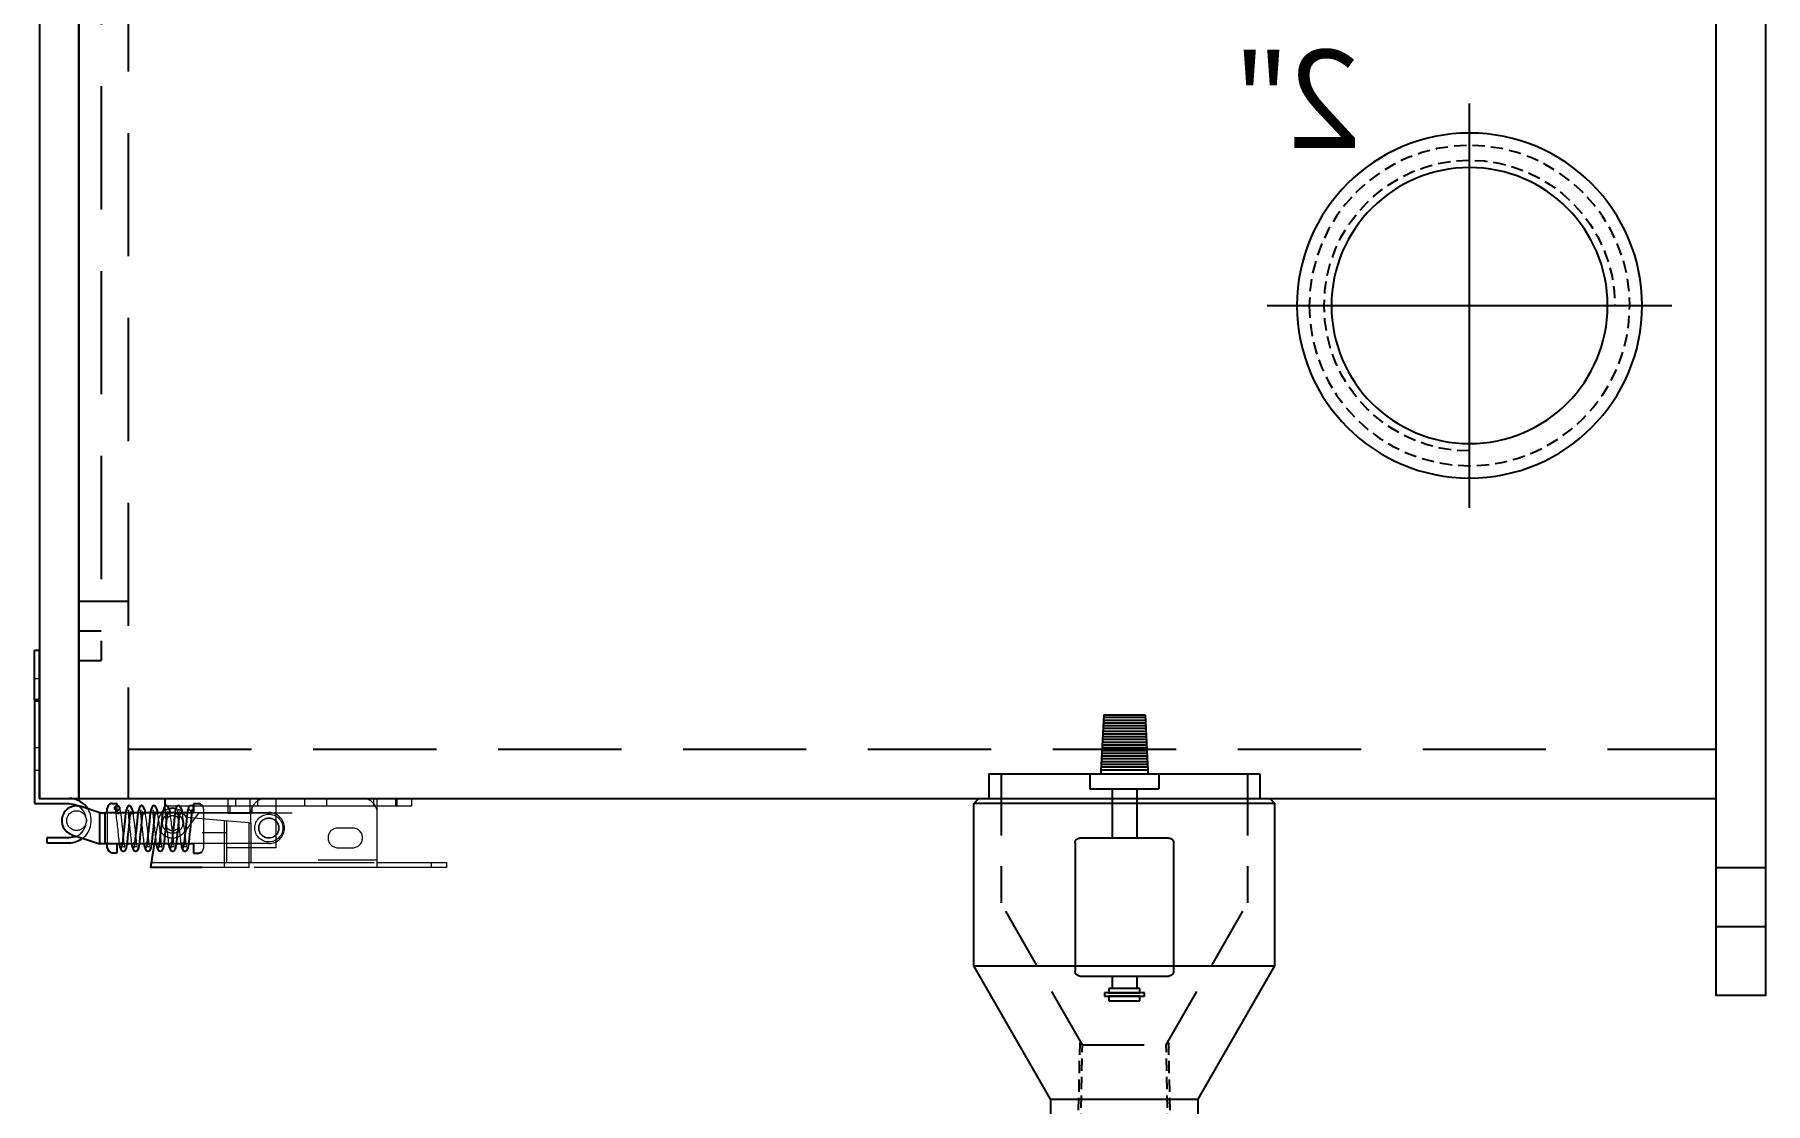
# Model space of a CAD drawing. Extents: x -3080 to 28500, y -1326 to 31609.
# Drawn here: x 2522.64 to 2557.74, y 26433.1 to 26454.78 of the extents above; entities that cross this region are included whole.
import ezdxf

# ---------------------------------------------------------------- set-up
doc = ezdxf.new("R2010")
doc.units = 0
doc.header["$LTSCALE"] = 100
for name, pattern in [('188K-SM-07-F10-MECH-CR PIPE-Y2257103$0$AP8P1-SM-08-F50-001-A(G)-CDS - 複製$0$ACAD_ISO04W100', [30, 24, -3, 0, -3]), ('188K-SM-07-F10-MECH-CR PIPE-Y2257103$0$AP8P1-SM-08-F50-001-A(G)-CDS - 複製$0$HIDDEN', [0.375, 0.25, -0.125]), ('188K-SM-07-F10-MECH-CR PIPE-Y2257103$0$AP8P1-SM-08-F50-001-A(G)-CDS - 複製$0$HIDDEN2', [4.7625, 3.175, -1.5875])]:
    doc.linetypes.add(name, pattern=pattern)
for name, color, linetype in [('0-xref', 8, 'Continuous'), ('188K-SM-07-F10-MECH-CR PIPE-Y2257103$0$AP6B-SM-08-FNN-340-A(13)_Ver1$0$18P2-SM-08-FNN-320-A(5)-20190426-JEN$0$18P2-SM-08-FNN-320-A(5)-20190318-JEN$0$SM-08-FNN-300-A(5)-JEN$0$15P6-SM-08-FNN-320-A(10)-UIS-TCM$0$15P6-SM-08-FNN-00-(@10)170308-MIC$0$0-CDS', 140, 'Continuous'), ('188K-SM-07-F10-MECH-CR PIPE-Y2257103$0$AP8P1-SM-08-F50-001-A(G)-CDS - 複製$0$O-ring', 3, '188K-SM-07-F10-MECH-CR PIPE-Y2257103$0$AP8P1-SM-08-F50-001-A(G)-CDS - 複製$0$HIDDEN'), ('188K-SM-07-F10-MECH-CR PIPE-Y2257103$0$AP8P1-SM-08-F50-001-A(G)-CDS - 複製$0$中心', 2, '188K-SM-07-F10-MECH-CR PIPE-Y2257103$0$AP8P1-SM-08-F50-001-A(G)-CDS - 複製$0$ACAD_ISO04W100'), ('188K-SM-07-F10-MECH-CR PIPE-Y2257103$0$AP8P1-SM-08-F50-001-A(G)-CDS - 複製$0$虛線', 4, '188K-SM-07-F10-MECH-CR PIPE-Y2257103$0$AP8P1-SM-08-F50-001-A(G)-CDS - 複製$0$HIDDEN')]:
    doc.layers.add(name, color=color, linetype=linetype)
doc.layers.add('188K-SM-07-F10-MECH-CR PIPE-Y2257103$0$AP8P1-SM-08-F50-001-A(G)-CDS - 複製$0$HDI', color=4, linetype='188K-SM-07-F10-MECH-CR PIPE-Y2257103$0$AP8P1-SM-08-F50-001-A(G)-CDS - 複製$0$HIDDEN2', lineweight=5)
doc.styles.add('188K-SM-07-F10-MECH-CR PIPE-Y2257103$0$AP8P1-SM-08-F50-001-A(G)-CDS - 複製$0$C1', font='')
doc.styles.get('188K-SM-07-F10-MECH-CR PIPE-Y2257103$0$AP8P1-SM-08-F50-001-A(G)-CDS - 複製$0$C1').set_extended_font_data('PMingLiU')

# ---------------------------------------------------------------- blocks, each defined once
blk = doc.blocks.new('188K-SM-07-F10-MECH-CR PIPE-Y2257103$0$AP8P1-SM-08-F50-001-A(G)-CDS - 複製$0$A$Cba60e008')
at = {"color": 7, "linetype": '188K-SM-07-F10-MECH-CR PIPE-Y2257103$0$AP8P1-SM-08-F50-001-A(G)-CDS - 複製$0$HIDDEN', "lineweight": 18}
for p, q in [((-82.5, 13), (-82.5, 14)), ((-82.5, 14), (-79.5, 14)), ((-79.5, 13), (-82.5, 13)), ((-79.5, 14), (-79.5, 13)), ((-79.5, 14), (-68.5, 14)), ((-68.5, 13), (-79.5, 13)), ((-68.5, 14), (-68.5, 3)), ((-68.5, 14), (-42.5, 14)), ((-42.88, 13), (-68.5, 13)), ((-68.5, 12.5), (-56.5, 12.5)), ((-42.88, 5), (-42.88, 13)), ((-37.88, 13), (-42.88, 13)), ((-42.5, 14), (-42.5, 4.97)), ((-42.5, 14), (-37.5, 14)), ((-33, 13), (-38, 13)), ((-37.88, 4.56), (-37.88, 13)), ((-22.66, 13), (-37.88, 13)), ((-37.5, 14), (-37.5, 4.53)), ((-37.5, 14), (-33, 14)), ((-60.5, 10), (-63.5, 10)), ((-48, 10), (-48, 0)), ((-48, 10), (-38, 10)), ((-46.5, 9.16), (-15.74, 9.16)), ((-33.24, 2.08), (-33.24, 10.08)), ((-30.27, 9.24), (-29.85, 9.24)), ((-29.85, 9.24), (-29.55, 9.24)), ((-29.73, 9.35), (-29.72, 9.3)), ((-29.55, 9.24), (-29.27, 9.24)), ((-27.77, 9.24), (-27.35, 9.24)), ((-27.35, 9.24), (-27.05, 9.24)), ((-27.23, 9.35), (-27.22, 9.3)), ((-27.05, 9.24), (-26.77, 9.24)), ((-25.27, 9.24), (-24.85, 9.24)), ((-24.85, 9.24), (-24.55, 9.24)), ((-24.73, 9.35), (-24.72, 9.3)), ((-24.55, 9.24), (-24.27, 9.24)), ((-24.04, 4.52), (-23.27, 9.24)), ((-22.77, 9.24), (-22.35, 9.24)), ((-22.35, 9.24), (-22.05, 9.24)), ((-22.23, 9.35), (-22.22, 9.3)), ((-22.05, 9.24), (-21.77, 9.24)), ((-20.27, 9.24), (-19.85, 9.24)), ((-19.85, 9.24), (-19.55, 9.24)), ((-19.73, 9.35), (-19.72, 9.3)), ((-19.55, 9.24), (-19.27, 9.24)), ((-17.77, 9.24), (-17.35, 9.24)), ((-17.35, 9.24), (-17.05, 9.24)), ((-17.23, 9.35), (-17.22, 9.3)), ((-17.05, 9.24), (-16.77, 9.24)), ((-15.74, 9.24), (-15.74, 9.16)), ((-13.74, 2.92), (-13.74, 9.24)), ((-13.24, 9.24), (-13.24, 2.92)), ((-63.5, 6), (-60.5, 6)), ((-42.5, 4.97), (-42.88, 5)), ((-42.88, 5), (-42.88, 3)), ((-42.5, 4.97), (-37.5, 4.53)), ((-38, 7), (-33, 7)), ((-37.5, 4.53), (-29.77, 3.85)), ((-32.25, 3), (-29.4, 6.8)), ((-75.5, 1.5), (-75.5, 0)), ((-72.5, 1.5), (-75.5, 1.5)), ((-72.5, 1.5), (-72.5, 0)), ((-68.5, 1.5), (-72.5, 1.5)), ((-72.25, 1.5), (-72.25, 0)), ((-68.5, 3), (-68.5, 0)), ((-43.1, 1.5), (-68.5, 1.5)), ((-67.75, 0), (-67.75, 1.5)), ((-58.25, 1.5), (-58.25, 0)), ((-53.75, 0), (-53.75, 1.5)), ((-51.25, 3), (-42.71, 3)), ((-31.24, 2.84), (-46.5, 2.84)), ((-44.25, 1.5), (-44.25, 0)), ((-43.1, 3), (-43.1, 1.5)), ((-38.65, 1.5), (-43.1, 1.5)), ((-42.71, 3), (-42.71, 0)), ((-38.27, 3), (-42.71, 3)), ((-39.75, 0), (-39.75, 1.5)), ((-38.65, 3), (-38.65, 1.5)), ((-25.5, 1.5), (-38.65, 1.5)), ((-38.27, 3), (-38.27, 0)), ((-38.27, 3), (-32.25, 3)), ((-30.93, 2.92), (-30.67, 2.92)), ((-29.98, 2.84), (-30.92, 2.84)), ((-30.83, 2.68), (-30.66, 2.44)), ((-30.67, 2.92), (-30.37, 2.92)), ((-30.37, 2.92), (-29.97, 2.92)), ((-28.43, 2.92), (-28.17, 2.92)), ((-27.48, 2.84), (-28.42, 2.84)), ((-28.17, 2.92), (-27.87, 2.92)), ((-28.16, 2.44), (-27.99, 2.45)), ((-27.87, 2.92), (-27.47, 2.92)), ((-25.93, 2.92), (-25.67, 2.92)), ((-24.98, 2.84), (-25.92, 2.84)), ((-25.67, 2.92), (-25.37, 2.92)), ((-25.66, 2.44), (-25.49, 2.45)), ((-25.5, 2), (-25.01, 2.65)), ((-25.5, 2), (-25.5, 1.54)), ((-25.37, 2.92), (-24.97, 2.92)), ((-24.87, 2.84), (-24.6, 3.2)), ((-23.43, 2.92), (-23.17, 2.92)), ((-22.48, 2.84), (-23.42, 2.84)), ((-23.17, 2.92), (-22.87, 2.92)), ((-22.87, 2.92), (-22.47, 2.92)), ((-20.93, 2.92), (-20.67, 2.92)), ((-19.98, 2.84), (-20.92, 2.84)), ((-20.67, 2.92), (-20.37, 2.92)), ((-20.66, 2.44), (-20.49, 2.45)), ((-20.37, 2.92), (-19.97, 2.92)), ((-18.43, 2.92), (-18.17, 2.92)), ((-17.48, 2.84), (-18.42, 2.84)), ((-18.17, 2.92), (-17.87, 2.92)), ((-18.16, 2.44), (-17.99, 2.45)), ((-17.87, 2.92), (-17.47, 2.92)), ((-15.87, 1.57), (-15.66, 1.46)), ((-15.74, 2.03), (-15.74, 1.5)), ((-15.74, 1.5), (-15.74, 1.45)), ((1, -5.75), (0, -5.75)), ((0, -10.25), (1, -10.25)), ((1, -19.75), (0, -19.75)), ((1, -20), (0, -20)), ((0, -24.25), (1, -24.25))]:
    blk.add_line(p, q, dxfattribs=at)
at = {"color": 7, "linetype": 'Continuous', "lineweight": 25}
for p, q in [((-33, 14), (-22.5, 14)), ((-31.24, 11.08), (-32.24, 11.08)), ((-31.24, 9.24), (-31.24, 11.08)), ((-23.27, 9.24), (-22.5, 14)), ((-15.74, 11), (-15.74, 9.24)), ((-14.74, 11), (-15.74, 11)), ((-31.24, 9.24), (-30.27, 9.24)), ((-29.27, 9.24), (-27.77, 9.24)), ((-29.06, 10.15), (-29.08, 10)), ((-26.77, 9.24), (-25.27, 9.24)), ((-24.27, 9.24), (-22.77, 9.24)), ((-21.77, 9.24), (-20.27, 9.24)), ((-19.27, 9.24), (-17.77, 9.24)), ((-16.77, 9.24), (-13.24, 9.24)), ((-16.56, 10.15), (-16.58, 10)), ((-13.74, 10), (-13.74, 9.24)), ((-13.24, 2.92), (-13.24, 9.24)), ((-13.24, 9.24), (-12.24, 9.24)), ((-12.24, 9.24), (-12.24, 2.92)), ((-6.55, 7.35), (-12.24, 9.24)), ((-1.5, 9), (-6, 9)), ((-6, 8), (-1.5, 8)), ((-1.5, 8), (-1.5, 9)), ((-33, 0), (-38, 0)), ((-32.24, 1.08), (-31.24, 1.08)), ((-31.24, 1.08), (-31.24, 2.92)), ((-31.24, 2.92), (-30.93, 2.92)), ((-30.92, 2.84), (-31.24, 2.84)), ((-30.9, 2.78), (-30.83, 2.68)), ((-28.42, 2.84), (-29.98, 2.84)), ((-29.97, 2.92), (-28.43, 2.92)), ((-29.08, 2.84), (-28.97, 2.74)), ((-28.4, 2.78), (-28.33, 2.68)), ((-25.92, 2.84), (-27.48, 2.84)), ((-27.47, 2.92), (-25.93, 2.92)), ((-25.9, 2.78), (-25.83, 2.68)), ((-25.5, 1.54), (-25.5, 0)), ((-25.01, 2.65), (-24.87, 2.84)), ((-23.42, 2.84), (-24.98, 2.84)), ((-24.97, 2.92), (-23.43, 2.92)), ((-23.4, 2.78), (-23.33, 2.68)), ((-20.92, 2.84), (-22.48, 2.84)), ((-22.47, 2.92), (-20.93, 2.92)), ((-20.9, 2.78), (-20.83, 2.68)), ((-18.42, 2.84), (-19.98, 2.84)), ((-19.97, 2.92), (-18.43, 2.92)), ((-18.4, 2.78), (-18.33, 2.68)), ((-15.74, 2.84), (-17.48, 2.84)), ((-17.47, 2.92), (-13.24, 2.92)), ((-15.74, 2.84), (-15.74, 2.5)), ((-15.74, 1.45), (-15.74, 1)), ((-14.74, 1), (-15.74, 1)), ((-15.66, 2.44), (-15.55, 2.44)), ((-13.74, 2.92), (-13.74, 2)), ((-12.24, 2.92), (-13.24, 2.92)), ((-12.24, 2.92), (-8.45, 1.65)), ((-12.24, 2.92), (-12.24, 2.92)), ((0, 0), (-6.01, 0)), ((1, 1), (-6, 1)), ((1, -20), (1, 1)), ((0, -20), (1, -20)), ((1, -20), (1, -30)), ((0, -30), (1, -30))]:
    blk.add_line(p, q, dxfattribs=at)
blk.add_line((0, 0), (0, -30))
at = {"color": 7, "linetype": 'Continuous', "lineweight": 25, "flags": 128}
for points in [[(-28.93, 10.16), (-28.97, 10.34), (-29.06, 10.49), (-29.16, 10.59), (-29.26, 10.65), (-29.43, 10.71), (-29.55, 10.71), (-29.84, 10.59), (-30.11, 10.07), (-30.23, 9.52), (-30.34, 8.81), (-30.5, 7.24), (-30.59, 6.4), (-30.67, 5.54), (-30.76, 4.73), (-30.83, 3.99), (-30.9, 3.34), (-30.94, 2.83), (-30.9, 2.78)], [(-26.43, 10.16), (-26.47, 10.34), (-26.56, 10.49), (-26.66, 10.59), (-26.76, 10.65), (-26.93, 10.71), (-27.05, 10.71), (-27.34, 10.59), (-27.61, 10.07), (-27.73, 9.52), (-27.84, 8.81), (-28, 7.24), (-28.09, 6.4), (-28.17, 5.54), (-28.26, 4.73), (-28.33, 3.99), (-28.4, 3.34), (-28.44, 2.83), (-28.4, 2.78)], [(-23.93, 10.16), (-23.97, 10.34), (-24.06, 10.49), (-24.16, 10.59), (-24.26, 10.65), (-24.43, 10.71), (-24.55, 10.71), (-24.84, 10.59), (-25.11, 10.07), (-25.23, 9.52), (-25.34, 8.81), (-25.5, 7.24), (-25.59, 6.4), (-25.67, 5.54), (-25.76, 4.73), (-25.83, 3.99), (-25.9, 3.34), (-25.94, 2.83), (-25.9, 2.78)], [(-21.43, 10.16), (-21.47, 10.34), (-21.56, 10.49), (-21.66, 10.59), (-21.76, 10.65), (-21.93, 10.71), (-22.05, 10.71), (-22.34, 10.59), (-22.61, 10.07), (-22.73, 9.52), (-22.84, 8.81), (-23, 7.24), (-23.09, 6.4), (-23.17, 5.54), (-23.26, 4.73), (-23.33, 3.99), (-23.4, 3.34), (-23.44, 2.83), (-23.4, 2.78)], [(-18.93, 10.16), (-18.97, 10.34), (-19.06, 10.49), (-19.16, 10.59), (-19.26, 10.65), (-19.43, 10.71), (-19.55, 10.71), (-19.84, 10.59), (-20.11, 10.07), (-20.23, 9.52), (-20.34, 8.81), (-20.5, 7.24), (-20.59, 6.4), (-20.67, 5.54), (-20.76, 4.73), (-20.83, 3.99), (-20.9, 3.34), (-20.94, 2.83), (-20.9, 2.78)], [(-16.43, 10.16), (-16.47, 10.34), (-16.56, 10.49), (-16.66, 10.59), (-16.76, 10.65), (-16.93, 10.71), (-17.05, 10.71), (-17.34, 10.59), (-17.61, 10.07), (-17.73, 9.52), (-17.84, 8.81), (-18, 7.24), (-18.09, 6.4), (-18.17, 5.54), (-18.26, 4.73), (-18.33, 3.99), (-18.4, 3.34), (-18.44, 2.83), (-18.4, 2.78)], [(-30.66, 1.46), (-30.43, 1.58), (-30.24, 1.84), (-30.02, 2.62), (-29.87, 3.59), (-29.77, 4.6), (-29.65, 5.78), (-29.57, 6.57), (-29.48, 7.46), (-29.39, 8.34), (-29.29, 9.17), (-29.16, 9.79), (-29.04, 10)], [(-28.16, 1.46), (-27.93, 1.58), (-27.74, 1.84), (-27.52, 2.62), (-27.37, 3.59), (-27.27, 4.6), (-27.15, 5.78), (-27.07, 6.57), (-26.98, 7.46), (-26.89, 8.34), (-26.79, 9.17), (-26.66, 9.79), (-26.54, 10)], [(-25.66, 1.46), (-25.43, 1.58), (-25.24, 1.84), (-25.02, 2.62), (-24.87, 3.59), (-24.77, 4.6), (-24.65, 5.78), (-24.57, 6.57), (-24.48, 7.46), (-24.39, 8.34), (-24.29, 9.17), (-24.16, 9.79), (-24.04, 10)], [(-23.16, 1.46), (-22.93, 1.58), (-22.74, 1.84), (-22.52, 2.62), (-22.37, 3.59), (-22.27, 4.6), (-22.15, 5.78), (-22.07, 6.57), (-21.98, 7.46), (-21.89, 8.34), (-21.79, 9.17), (-21.66, 9.79), (-21.54, 10)], [(-20.66, 1.46), (-20.43, 1.58), (-20.24, 1.84), (-20.02, 2.62), (-19.87, 3.59), (-19.77, 4.6), (-19.65, 5.78), (-19.57, 6.57), (-19.48, 7.46), (-19.39, 8.34), (-19.29, 9.17), (-19.16, 9.79), (-19.04, 10)], [(-18.16, 1.46), (-17.93, 1.58), (-17.74, 1.84), (-17.52, 2.62), (-17.37, 3.59), (-17.27, 4.6), (-17.15, 5.78), (-17.07, 6.57), (-16.98, 7.46), (-16.89, 8.34), (-16.79, 9.17), (-16.66, 9.79), (-16.54, 10)], [(-7.5, 7.66), (-7.2, 7.79), (-6, 8)], [(-7.5, 7.66), (-7.2, 7.79), (-6, 8)], [(-28.98, 2.92), (-28.86, 2.27), (-28.54, 1.65), (-28.16, 1.46)], [(-26.46, 2.84), (-26.36, 2.27), (-26.04, 1.65), (-25.66, 1.46)], [(-23.96, 2.84), (-23.86, 2.27), (-23.54, 1.65), (-23.16, 1.46)], [(-21.46, 2.84), (-21.36, 2.27), (-21.04, 1.65), (-20.66, 1.46)], [(-18.96, 2.84), (-18.86, 2.27), (-18.54, 1.65), (-18.16, 1.46)], [(-6, 1), (-7.2, 1.21), (-7.83, 1.52)], [(-6, 1), (-7.2, 1.21), (-7.83, 1.52)]]:
    blk.add_lwpolyline(points, dxfattribs=at)
at = {"color": 7, "linetype": '188K-SM-07-F10-MECH-CR PIPE-Y2257103$0$AP8P1-SM-08-F50-001-A(G)-CDS - 複製$0$HIDDEN', "lineweight": 18, "flags": 128}
for points in [[(-29.08, 10), (-29.08, 9.99), (-29.16, 9.87), (-29.33, 9.75), (-29.57, 9.73), (-29.76, 9.81), (-29.81, 9.82), (-29.77, 9.62), (-29.73, 9.35)], [(-26.56, 10.15), (-26.58, 9.99), (-26.66, 9.87), (-26.83, 9.75), (-27.07, 9.73), (-27.26, 9.81), (-27.31, 9.82), (-27.27, 9.62), (-27.23, 9.35)], [(-24.06, 10.15), (-24.08, 9.99), (-24.16, 9.87), (-24.33, 9.75), (-24.57, 9.73), (-24.76, 9.81), (-24.81, 9.82), (-24.77, 9.62), (-24.73, 9.35)], [(-21.56, 10.15), (-21.58, 9.99), (-21.66, 9.87), (-21.83, 9.75), (-22.07, 9.73), (-22.26, 9.81), (-22.31, 9.82), (-22.27, 9.62), (-22.23, 9.35)], [(-19.06, 10.15), (-19.08, 9.99), (-19.16, 9.87), (-19.33, 9.75), (-19.57, 9.73), (-19.76, 9.81), (-19.81, 9.82), (-19.77, 9.62), (-19.73, 9.35)], [(-16.58, 10), (-16.58, 9.99), (-16.66, 9.87), (-16.83, 9.75), (-17.07, 9.73), (-17.26, 9.81), (-17.31, 9.82), (-17.27, 9.62), (-17.23, 9.35)], [(-17.22, 9.3), (-17.19, 9.11), (-17.11, 8.45), (-17.03, 7.71), (-16.95, 6.91), (-16.78, 5.25), (-16.63, 3.76), (-16.36, 2.27), (-16.04, 1.65)], [(-29.77, 3.85), (-29.26, 3.03), (-29.08, 2.84)], [(-28.97, 2.74), (-28.52, 2.41), (-27.67, 2.08)], [(-27.96, 2.45), (-27.97, 2.61), (-28, 2.76)], [(-25.46, 2.45), (-25.47, 2.61), (-25.5, 2.76)], [(-23.16, 2.44), (-22.96, 2.45), (-22.97, 2.61), (-23, 2.76)], [(-20.46, 2.45), (-20.47, 2.61), (-20.5, 2.76)], [(-17.96, 2.45), (-17.97, 2.61), (-18, 2.76)], [(-16.41, 2.84), (-16.31, 2.99), (-16.19, 3.09), (-16.04, 3.14), (-15.9, 3.13), (-15.77, 3.08), (-15.65, 2.99), (-15.54, 2.84), (-15.47, 2.64), (-15.47, 2.41), (-15.55, 2.2), (-15.68, 2.06), (-15.74, 2.03)]]:
    blk.add_lwpolyline(points, dxfattribs=at)
at = {"color": 7, "linetype": '188K-SM-07-F10-MECH-CR PIPE-Y2257103$0$AP8P1-SM-08-F50-001-A(G)-CDS - 複製$0$HIDDEN', "lineweight": 18}
for centre, radius in [((-46.5, 6), 2.83), ((-46.5, 6), 2.06), ((-46.5, 6), 2), ((-27, 5), 2.06), ((-7.5, 4.5), 2)]:
    blk.add_circle(centre, radius, dxfattribs=at)
at = {"color": 7, "linetype": 'Continuous', "lineweight": 25}
blk.add_circle((-15.74, 1.95), 0.498, dxfattribs=at)
at = {"color": 7, "linetype": '188K-SM-07-F10-MECH-CR PIPE-Y2257103$0$AP8P1-SM-08-F50-001-A(G)-CDS - 複製$0$HIDDEN', "lineweight": 18}
for centre, radius, start, end in [((-32.24, 10.08), 1, 139.1639, 180), ((-63.5, 8), 2, 90, 270), ((-60.5, 8), 2, 270, 90), ((-46.5, 6), 3.16, 90, 270), ((-29.7, 9.66), 0.44, 250.1128, 289.8872), ((129.66, 24.62), 160.12, 185.4924, 187.7886), ((-29.24, 9.47), 0.44, 224.2748, 315.7252), ((-27, 5), 3, 29.2729, 143.1301), ((432.73, 57.04), 463.92, 185.9138, 186.719), ((-27.2, 9.66), 0.44, 250.1128, 289.8872), ((90.83, 19.87), 118.52, 185.1188, 188.2619), ((-26.74, 9.47), 0.44, 224.2748, 315.7252), ((289.47, 40.76), 317.25, 185.7165, 186.8787), ((-24.7, 9.66), 0.44, 250.1051, 289.8949), ((93.33, 19.87), 118.52, 185.1188, 188.2619), ((-24.24, 9.47), 0.44, 224.2716, 315.7284), ((291.97, 40.76), 317.25, 185.7165, 186.8787), ((-22.2, 9.66), 0.44, 250.1051, 289.8949), ((95.63, 19.85), 118.32, 185.1164, 188.2648), ((-21.74, 9.47), 0.44, 224.2716, 315.7284), ((293.02, 40.6), 315.79, 185.7141, 186.8817), ((-19.7, 9.66), 0.44, 250.1121, 289.8879), ((98.6, 19.9), 118.8, 185.1227, 188.2585), ((-19.24, 9.47), 0.44, 224.2693, 315.7307), ((295.57, 40.61), 315.84, 185.7142, 186.8816), ((-17.2, 9.66), 0.44, 250.1121, 289.8879), ((-16.74, 9.47), 0.44, 224.2693, 315.7307), ((284.18, 39.09), 301.87, 185.6894, 186.912), ((-6, 4.5), 4.5, 127.4223, 212.1057), ((-6, 4.5), 3.5, 115.3769, 238.4119), ((-27, 5), 1.5, 217.3766, 322.7206), ((-27, 5), 1.5, 90, 139.7292), ((-27, 5), 1.5, 38.6677, 90), ((-27, 5), 3, 283.8784, 350.781), ((-65.5, 3), 3, 180, 270), ((-45.88, 3), 3, 270, 0), ((-32.24, 2.08), 1, 180, 220.8361), ((-30.74, 1.95), 0.494, 269.4156, 81.7852), ((-30.52, 2.51), 0.441, 70.1847, 109.8153), ((-28.47, 2.66), 0.468, 22.0833, 157.9167), ((-28.02, 2.51), 0.441, 70.1847, 109.8153), ((-25.97, 2.66), 0.468, 22.0871, 157.9129), ((-25.52, 2.51), 0.441, 70.1847, 109.8153), ((-23.47, 2.66), 0.468, 22.0871, 157.9129), ((-23.02, 2.51), 0.441, 70.1847, 109.8153), ((-20.97, 2.66), 0.468, 22.0871, 157.9129), ((-20.52, 2.51), 0.441, 70.1847, 109.8153), ((-18.47, 2.66), 0.468, 22.0871, 157.9129), ((-18.02, 2.51), 0.441, 70.1847, 109.8153), ((-15.8, 2), 0.5, 276.7982, 83.2018)]:
    blk.add_arc(centre, radius, start, end, dxfattribs=at)
at = {"color": 7, "linetype": 'Continuous', "lineweight": 25}
for centre, radius, start, end in [((-32.24, 10.08), 1, 90, 139.1639), ((-14.74, 10), 1, 0, 90), ((-31.84, 9.02), 3.13, 4.0195, 26.505), ((-29.52, 8.96), 3.33, 3.4672, 26.0908), ((-27.02, 8.96), 3.33, 3.4672, 26.0908), ((-24.52, 8.96), 3.33, 3.4656, 26.0924), ((-22.02, 8.96), 3.33, 3.4656, 26.0924), ((-19.52, 8.96), 3.33, 3.4656, 26.0924), ((-6, 4.5), 4.5, 90, 127.4223), ((-7.5, 4.5), 3, 251.5651, 71.5651), ((-32.24, 2.08), 1, 220.8361, 270), ((-30.75, 1.95), 0.495, 80.8598, 270.341), ((-27, 5), 3, 257.1473, 283.8784), ((-14.74, 2), 1, 270, 0), ((-6, 4.5), 4.5, 212.1057, 270)]:
    blk.add_arc(centre, radius, start, end, dxfattribs=at)
blk = doc.blocks.new('188K-SM-07-F10-MECH-CR PIPE-Y2257103$0$AP8P1-SM-08-F50-001-A(G)-CDS - 複製$0$A$Cf43b6890')
at = {"color": 4}
for p, q in [((-4.19, 16.97), (-4.75, 5.56)), ((-4.33, 14.17), (4.33, 14.17)), ((-4.3, 14.73), (4.3, 14.73)), ((-4.27, 15.29), (4.27, 15.29)), ((-4.24, 15.85), (4.24, 15.85)), ((-4.22, 16.41), (4.22, 16.41)), ((4.19, 16.97), (-4.19, 16.97)), ((4.19, 16.97), (4.75, 5.56)), ((-4.49, 10.81), (4.49, 10.81)), ((-4.46, 11.37), (4.46, 11.37)), ((-4.44, 11.93), (4.44, 11.93)), ((-4.41, 12.49), (4.41, 12.49)), ((-4.38, 13.05), (4.38, 13.05)), ((-4.35, 13.61), (4.35, 13.61)), ((-4.66, 7.45), (4.66, 7.45)), ((-4.63, 8.01), (4.63, 8.01)), ((-4.6, 8.57), (4.6, 8.57)), ((-4.57, 9.13), (4.57, 9.13)), ((-4.55, 9.69), (4.55, 9.69)), ((-4.52, 10.25), (4.52, 10.25)), ((-4.75, 5.56), (-4.75, 5)), ((-4.74, 5.77), (4.74, 5.77)), ((-4.71, 6.33), (4.71, 6.33)), ((-4.68, 6.89), (4.68, 6.89)), ((4.75, 5.56), (4.75, 5))]:
    blk.add_line(p, q, dxfattribs=at)
at = {"color": 0}
for p, q in [((27.5, 5), (-27.5, 5)), ((-27.5, 5), (-27.5, 0)), ((27.5, 5), (27.5, 0)), ((29.5, 0), (-29.5, 0)), ((30.5, -1), (29.5, 0)), ((-29.5, 0), (-30.5, -1)), ((-30.5, -33.94), (-30.5, -1)), ((-30.5, -1), (30.5, -1)), ((30.5, -33.94), (30.5, -1)), ((30.5, -33.94), (-30.5, -33.94)), ((-15, -61), (-30.5, -33.94)), ((15, -61), (30.5, -33.94)), ((15, -61), (-15, -61)), ((-15, -74), (-15, -61)), ((15, -61), (15, -74)), ((-15, -74), (-14, -75)), ((-15, -74), (15, -74)), ((14, -75), (-14, -75)), ((14, -75), (15, -74))]:
    blk.add_line(p, q, dxfattribs=at)
at = {"color": 0, "linetype": 'Continuous', "lineweight": 0, "extrusion": (0, 1, 0)}
for p, q in [((-18.25, -75), (18.25, -75)), ((-18.25, -84), (-18.25, -75)), ((18.25, -84), (18.25, -75)), ((-18.25, -84), (18.25, -84)), ((-15, -84), (0, -84)), ((-15, -105.5), (-15, -84)), ((0, -84), (15, -84)), ((15, -105.5), (15, -84)), ((-15, -105.5), (-15, -142.2)), ((15, -142.2), (15, -105.5)), ((17.85, -123.21), (15, -123.21)), ((17.85, -124.58), (17.85, -123.21)), ((17.85, -124.58), (17.85, -128.52)), ((-19.52, -130.7), (-17.73, -128.24)), ((-17.73, -128.24), (-17.28, -128.57)), ((16.9, -128.57), (17.36, -128.24)), ((17.36, -128.24), (19.14, -130.7)), ((-19.06, -131.03), (-19.52, -130.7)), ((19.14, -130.7), (18.69, -131.03)), ((-22.33, -137.27), (-21.39, -134.38)), ((-21.39, -134.38), (-20.86, -134.55)), ((-15.25, -136.82), (-15.91, -138.88)), ((-15, -136.9), (-15.25, -136.82)), ((20.48, -134.55), (21.02, -134.38)), ((21.02, -134.38), (21.95, -137.27)), ((-21.8, -137.44), (-22.33, -137.27)), ((-15.91, -138.88), (-15.54, -139)), ((15.64, -138.88), (15, -136.92)), ((15.26, -139), (15.64, -138.88)), ((21.95, -137.27), (21.42, -137.44)), ((-22.97, -144.38), (-22.97, -141.34)), ((-22.97, -141.34), (-22.42, -141.34)), ((-15.98, -141.78), (-16.38, -141.78)), ((-16.38, -141.78), (-16.38, -143.95)), ((16.1, -141.78), (15.7, -141.78)), ((16.1, -143.95), (16.1, -141.78)), ((22.04, -141.34), (22.6, -141.34)), ((22.6, -141.34), (22.6, -144.38)), ((-22.42, -144.38), (-22.97, -144.38)), ((-16.38, -143.95), (-15.98, -143.95)), ((-15.54, -146.73), (-15.91, -146.85)), ((-15.91, -146.85), (-15.25, -148.91)), ((14.97, -148.91), (15.64, -146.85)), ((15.64, -146.85), (15.26, -146.73)), ((15.7, -143.95), (16.1, -143.95)), ((22.6, -144.38), (22.04, -144.38)), ((-22.33, -148.46), (-21.8, -148.29)), ((-21.39, -151.35), (-22.33, -148.46)), ((-15.25, -148.91), (-14.87, -148.79)), ((14.59, -148.79), (14.97, -148.91)), ((21.95, -148.46), (21.02, -151.35)), ((21.42, -148.29), (21.95, -148.46)), ((-20.86, -151.18), (-21.39, -151.35)), ((-13.59, -151.3), (-13.91, -151.53)), ((-13.91, -151.53), (-12.64, -153.28)), ((-12.64, -153.28), (-12.32, -153.05)), ((12.04, -153.05), (12.36, -153.28)), ((12.36, -153.28), (13.63, -151.53)), ((13.63, -151.53), (13.31, -151.3)), ((21.02, -151.35), (20.48, -151.18)), ((-19.52, -155.03), (-19.06, -154.7)), ((-17.73, -157.49), (-19.52, -155.03)), ((-17.28, -157.16), (-17.73, -157.49)), ((-10.32, -155.04), (-10.56, -155.36)), ((-10.56, -155.36), (-8.81, -156.63)), ((-8.81, -156.63), (-8.57, -156.31)), ((-6.06, -157.59), (-6.19, -157.97)), ((5.91, -157.97), (5.78, -157.59)), ((8.29, -156.31), (8.53, -156.63)), ((8.53, -156.63), (10.28, -155.36)), ((10.28, -155.36), (10.04, -155.04)), ((17.36, -157.49), (16.9, -157.16)), ((19.14, -155.03), (17.36, -157.49)), ((17.85, -157.2), (17.85, -161.86)), ((18.69, -154.7), (19.14, -155.03)), ((-14.81, -160.41), (-14.48, -159.95)), ((-12.35, -162.19), (-14.81, -160.41)), ((-6.19, -157.97), (-4.13, -158.64)), ((-4.13, -158.64), (-4, -158.26)), ((-1.22, -158.7), (-1.22, -159.1)), ((-1.22, -159.1), (0.94, -159.1)), ((0.94, -159.1), (0.94, -158.7)), ((3.72, -158.26), (3.85, -158.64)), ((3.85, -158.64), (5.91, -157.97)), ((14.44, -160.41), (11.98, -162.19)), ((14.11, -159.95), (14.44, -160.41)), ((-12.02, -161.74), (-12.35, -162.19)), ((-8.67, -164.07), (-8.5, -163.54)), ((-5.78, -165.01), (-8.67, -164.07)), ((-5.61, -164.47), (-5.78, -165.01)), ((5.41, -165.01), (5.24, -164.47)), ((8.3, -164.07), (5.41, -165.01)), ((8.13, -163.54), (8.3, -164.07)), ((17.85, -163.23), (10.56, -163.23)), ((11.98, -162.19), (11.65, -161.74)), ((17.85, -163.23), (17.85, -161.86)), ((-1.71, -165.65), (-1.71, -165.09)), ((1.33, -165.65), (-1.71, -165.65)), ((1.33, -165.09), (1.33, -165.65))]:
    blk.add_line(p, q, dxfattribs=at)
at = {"color": 0, "linetype": 'Continuous', "lineweight": 0}
for p, q in [((-7.25, -75), (-7.25, -84)), ((-5.75, -75), (-5.75, -84)), ((5.75, -75), (5.75, -84)), ((7.25, -75), (7.25, -84)), ((7.25, -75), (7.25, -84)), ((48.57, -104.22), (30.57, -104.22)), ((30.57, -104.22), (30.57, -182.22)), ((48.57, -104.22), (48.57, -182.22)), ((15, -107), (-15, -107)), ((48.57, -128.5), (45.06, -128.5)), ((45.06, -128.5), (45.06, -172.94)), ((30.57, -135.72), (21.73, -135.72)), ((30.57, -150.72), (21.48, -150.72)), ((48.57, -172.94), (45.06, -172.94)), ((48.57, -182.22), (30.57, -182.22))]:
    blk.add_line(p, q, dxfattribs=at)
at = {"color": 0, "linetype": 'Continuous', "lineweight": 0, "extrusion": (0, 0, -1)}
for centre, radius, start, end in [((0.2, -142.89), 23.01, 269.9568, 49.915), ((-0.06, -142.91), 22.53, 0.115, 47.9667), ((0.17, -142.9), 23.01, 131.1561, 270.0514), ((0.16, -142.83), 22.3, 132.7475, 359.907), ((0.16, -142.83), 15.9, 180.1297, 21.0538), ((0.32, -142.9), 16.05, 162.597, 179.885)]:
    blk.add_arc(centre, radius, start, end, dxfattribs=at)
at = {"color": 0, "linetype": 'Continuous', "lineweight": 0}
for centre, radius, start, end in [((0.76, -142.26), 15.76, 179.7721, 267.0804), ((-0.16, -142.83), 15.18, 270.4583, 2.3697)]:
    blk.add_arc(centre, radius, start, end, dxfattribs=at)
at = {"layer": '188K-SM-07-F10-MECH-CR PIPE-Y2257103$0$AP8P1-SM-08-F50-001-A(G)-CDS - 複製$0$HDI', "lineweight": -3}
for p, q in [((-6.98, 5), (-6.98, 1.97)), ((6.98, 5), (-6.98, 5)), ((6.98, 5), (6.98, 1.97)), ((6.98, 1.97), (-6.98, 1.97)), ((-2.5, 1.97), (-2.5, -8.03)), ((2.5, 1.97), (2.5, -8.03)), ((-2.5, -36.03), (-2.5, -38.53)), ((2.5, -36.03), (2.5, -38.53))]:
    blk.add_line(p, q, dxfattribs=at)
blk.add_lwpolyline([(9, -36.03), (-9, -36.03, -0.414214), (-10, -35.03), (-10, -9.03, -0.414214), (-9, -8.03), (9, -8.03, -0.414214), (10, -9.03), (10, -35.03, -0.414214)], format="xyb", close=True, dxfattribs=at)
for points in [[(3.12, -38.53), (3.12, -39.47), (-3.13, -39.47), (-3.13, -38.53)], [(4.06, -39.47), (4.06, -40.09), (-4.06, -40.09), (-4.06, -39.47)], [(3.12, -40.09), (3.12, -41.03), (-3.13, -41.03), (-3.13, -40.09)]]:
    blk.add_lwpolyline(points, close=True, dxfattribs=at)
at = {"layer": '188K-SM-07-F10-MECH-CR PIPE-Y2257103$0$AP8P1-SM-08-F50-001-A(G)-CDS - 複製$0$虛線', "linetype": '188K-SM-07-F10-MECH-CR PIPE-Y2257103$0$AP8P1-SM-08-F50-001-A(G)-CDS - 複製$0$HIDDEN', "ltscale": 0.5}
for p, q in [((-25, 5), (-25, -21.19)), ((25, 5), (25, -21.19)), ((-8.5, -50), (-25, -21.19)), ((8.5, -50), (25, -21.19)), ((8.5, -49.98), (-8.5, -50))]:
    blk.add_line(p, q, dxfattribs=at)
at = {"layer": '188K-SM-07-F10-MECH-CR PIPE-Y2257103$0$AP8P1-SM-08-F50-001-A(G)-CDS - 複製$0$虛線', "ltscale": 0.1}
for p, q in [((-9.49, -74.5), (-8.99, -49.28)), ((-8.98, -74), (-8.5, -50)), ((8.98, -74), (8.5, -49.98)), ((9.49, -74.5), (8.99, -49.26)), ((-10, -75), (-8.98, -74)), ((10, -75), (8.98, -74))]:
    blk.add_line(p, q, dxfattribs=at)
blk = doc.blocks.new('188K-SM-07-F10-MECH-CR PIPE-Y2257103$0$AP8P1-SM-08-F50-001-A(G)-CDS - 複製$0$A$C8ebf1c7e')
at = {"color": 7, "linetype": 'Continuous', "lineweight": 25}
for p, q in [((-85, 60), (-85, 0)), ((-85, 60), (-5, 60)), ((-5, 60), (-5, 0)), ((0, 60), (-5, 60)), ((0, 60), (0, 0)), ((-85, 0), (-5, 0))]:
    blk.add_line(p, q, dxfattribs=at)
at = {"color": 7, "linetype": '188K-SM-07-F10-MECH-CR PIPE-Y2257103$0$AP8P1-SM-08-F50-001-A(G)-CDS - 複製$0$HIDDEN', "lineweight": 18}
for p, q in [((-14, 57.1), (-15.26, 55)), ((-14, 57.1), (-14, 52.9)), ((-5, 57.1), (-14, 57.1)), ((0, 58), (-5, 58)), ((-15.26, 55), (-14, 52.9)), ((-14, 52.9), (-5, 52.9)), ((-75, 50), (-5, 50)), ((-75, 50), (-75, 0)), ((-5, 52), (0, 52)), ((-14, 32.1), (-15.26, 30)), ((-14, 32.1), (-14, 27.9)), ((-5, 32.1), (-14, 32.1)), ((0, 33), (-5, 33)), ((-15.26, 30), (-14, 27.9)), ((-14, 27.9), (-5, 27.9)), ((-5, 27), (0, 27))]:
    blk.add_line(p, q, dxfattribs=at)
blk.add_line((0, 0), (-5, 0))
blk.add_circle((-40, 30), 11)
blk = doc.blocks.new('188K-SM-07-F10-MECH-CR PIPE-Y2257103$0$AP8P1-SM-08-F50-001-A(G)-CDS - 複製$0$A$C98fcc64a')
at = {"color": 0}
for radius in [35, 28]:
    blk.add_circle((0, 0), radius, dxfattribs=at)
at = {"layer": '188K-SM-07-F10-MECH-CR PIPE-Y2257103$0$AP8P1-SM-08-F50-001-A(G)-CDS - 複製$0$中心', "ltscale": 0.3}
for p, q in [((0, -41.03), (0, 41.03)), ((41.03, 0), (-41.03, 0))]:
    blk.add_line(p, q, dxfattribs=at)
at = {"layer": '188K-SM-07-F10-MECH-CR PIPE-Y2257103$0$AP8P1-SM-08-F50-001-A(G)-CDS - 複製$0$虛線', "ltscale": 0.1}
blk.add_circle((0, 0), 32.5, dxfattribs=at)
blk.add_arc((0, 0), 29.5, 270, 180, dxfattribs=at)
at = {"insert": (21.97, 51.95), "char_height": 20, "width": 68.8554, "attachment_point": 1, "style": '188K-SM-07-F10-MECH-CR PIPE-Y2257103$0$AP8P1-SM-08-F50-001-A(G)-CDS - 複製$0$C1'}
blk.add_mtext('\\A1;{\\fMicrosoft JhengHei|b0|i0|c136|p34;\\C6;2"}', dxfattribs=at)
blk = doc.blocks.new('188K-SM-07-F10-MECH-CR PIPE-Y2257103$0$AP8P1-SM-08-F50-001-A(G)-CDS - 複製$0$A$Cf9f49380')
for p, q in [((10, -40), (342, -40)), ((342, -40), (342, -400)), ((342, -400), (10, -400))]:
    blk.add_line(p, q)
blk.add_lwpolyline([(10, 0), (0, 0), (0, -440), (10, -440)], close=True)
at = {"layer": '188K-SM-07-F10-MECH-CR PIPE-Y2257103$0$AP8P1-SM-08-F50-001-A(G)-CDS - 複製$0$O-ring'}
for p, q in [((342, -68), (337.5, -68)), ((337.5, -68), (337.5, -372)), ((342, -74), (337.5, -74)), ((342, -80), (332, -80)), ((342, -360), (332, -360)), ((342, -366), (337.5, -366)), ((342, -372), (337.5, -372))]:
    blk.add_line(p, q, dxfattribs=at)
at = {"layer": '188K-SM-07-F10-MECH-CR PIPE-Y2257103$0$AP8P1-SM-08-F50-001-A(G)-CDS - 複製$0$虛線'}
for p, q in [((10, -14), (0, -14)), ((10, -26), (0, -26)), ((263.5, -40), (263.5, -50)), ((280.5, -40), (280.5, -50)), ((332, -40), (332, -400)), ((10, -50), (332, -50)), ((332, -390), (10, -390)), ((10, -414), (0, -414)), ((10, -426), (0, -426))]:
    blk.add_line(p, q, dxfattribs=at)
for name, p in [('188K-SM-07-F10-MECH-CR PIPE-Y2257103$0$AP8P1-SM-08-F50-001-A(G)-CDS - 複製$0$A$C8ebf1c7e', (317, -40)), ('188K-SM-07-F10-MECH-CR PIPE-Y2257103$0$AP8P1-SM-08-F50-001-A(G)-CDS - 複製$0$A$C98fcc64a', (60, -140)), ('188K-SM-07-F10-MECH-CR PIPE-Y2257103$0$AP8P1-SM-08-F50-001-A(G)-CDS - 複製$0$A$C98fcc64a', (60, -300))]:
    blk.add_blockref(name, p)
blk = doc.blocks.new('188K-SM-07-F10-MECH-CR PIPE-Y2257103$0$CDS-WET')
at = {"layer": '188K-SM-07-F10-MECH-CR PIPE-Y2257103$0$AP6B-SM-08-FNN-340-A(13)_Ver1$0$18P2-SM-08-FNN-320-A(5)-20190426-JEN$0$18P2-SM-08-FNN-320-A(5)-20190318-JEN$0$SM-08-FNN-300-A(5)-JEN$0$15P6-SM-08-FNN-320-A(10)-UIS-TCM$0$15P6-SM-08-FNN-00-(@10)170308-MIC$0$0-CDS', "ltscale": 0.1}
blk.add_lwpolyline([(2523.54, -72859.477), (2522.74, -72859.477), (2522.74, -72895.477), (2523.54, -72895.477)], close=True, dxfattribs=at)
at = {"layer": '188K-SM-07-F10-MECH-CR PIPE-Y2257103$0$AP6B-SM-08-FNN-340-A(13)_Ver1$0$18P2-SM-08-FNN-320-A(5)-20190426-JEN$0$18P2-SM-08-FNN-320-A(5)-20190318-JEN$0$SM-08-FNN-300-A(5)-JEN$0$15P6-SM-08-FNN-320-A(10)-UIS-TCM$0$15P6-SM-08-FNN-00-(@10)170308-MIC$0$0-CDS', "ltscale": 0.1, "xscale": -0.1, "yscale": 0.1, "zscale": 0.1}
for name, p in [('188K-SM-07-F10-MECH-CR PIPE-Y2257103$0$AP8P1-SM-08-F50-001-A(G)-CDS - 複製$0$A$Cf9f49380', (2557.74, -72855.477)), ('188K-SM-07-F10-MECH-CR PIPE-Y2257103$0$AP8P1-SM-08-F50-001-A(G)-CDS - 複製$0$A$Cf43b6890', (2544.74, -72895.477))]:
    blk.add_blockref(name, p, dxfattribs=at)
at = {"layer": '188K-SM-07-F10-MECH-CR PIPE-Y2257103$0$AP6B-SM-08-FNN-340-A(13)_Ver1$0$18P2-SM-08-FNN-320-A(5)-20190426-JEN$0$18P2-SM-08-FNN-320-A(5)-20190318-JEN$0$SM-08-FNN-300-A(5)-JEN$0$15P6-SM-08-FNN-320-A(10)-UIS-TCM$0$15P6-SM-08-FNN-00-(@10)170308-MIC$0$0-CDS', "ltscale": 0.1, "xscale": 0.1, "yscale": 0.1, "zscale": 0.1, "rotation": 180}
blk.add_blockref('188K-SM-07-F10-MECH-CR PIPE-Y2257103$0$AP8P1-SM-08-F50-001-A(G)-CDS - 複製$0$A$Cba60e008', (2522.74, -72895.477), dxfattribs=at)
blk = doc.blocks.new('188K-SM-07-F10-MECH-CR PIPE-Y2257103')
blk.add_blockref('188K-SM-07-F10-MECH-CR PIPE-Y2257103$0$CDS-WET', (0, 99334.763))

msp = doc.modelspace()

# ---------------------------------------------------------------- block references
at = {"layer": '0-xref'}
msp.add_blockref('188K-SM-07-F10-MECH-CR PIPE-Y2257103', (0, 0), dxfattribs=at)

doc.saveas('drawing.dxf')
